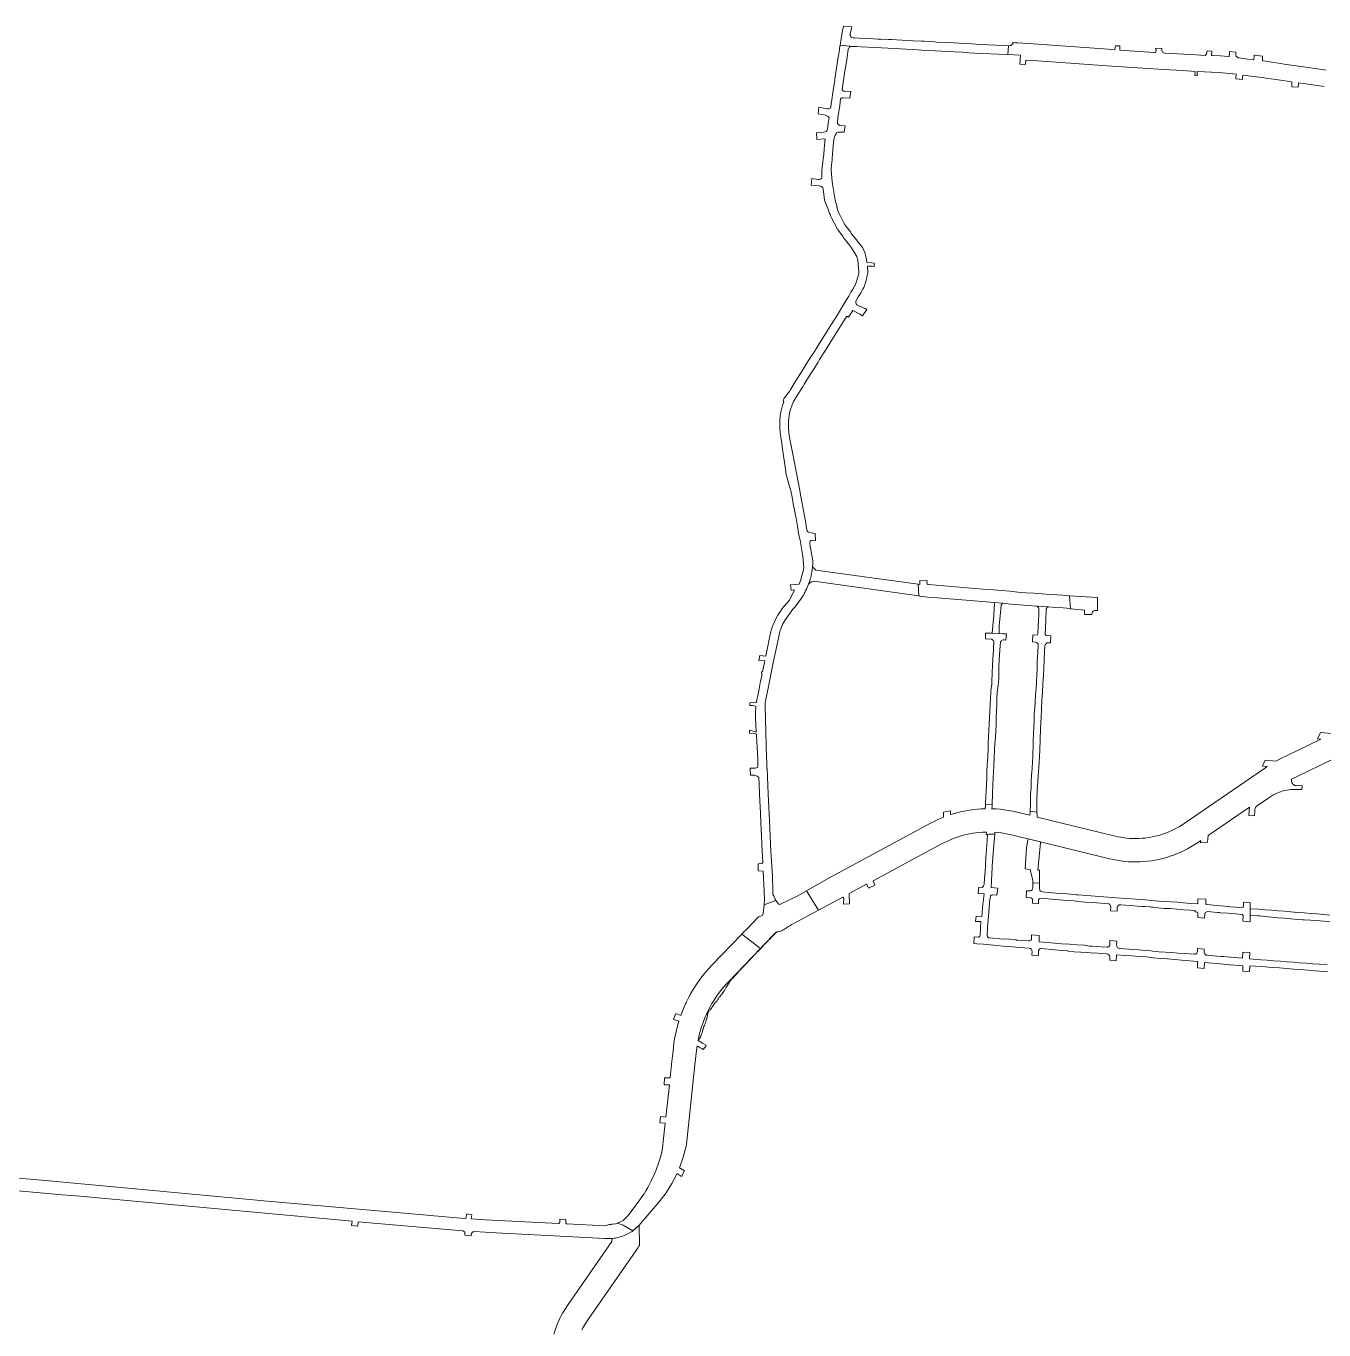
# Model space of a CAD drawing. Header units: inches. Extents: x 704148 to 723432, y 7075344 to 7101810.
# Drawn here: x 710555 to 712945, y 7084927 to 7087327 of the extents above; entities that cross this region are included whole.
import ezdxf

# ---------------------------------------------------------------- set-up
doc = ezdxf.new("R2010")
doc.units = ezdxf.units.IN
doc.header["$MEASUREMENT"] = 0
doc.layers.add('gisdb.gisadmin', color=7, linetype='Continuous', lineweight=9, true_color=0xccf5fc)

msp = doc.modelspace()

# ---------------------------------------------------------------- linework, layer by layer
at = {"layer": 'gisdb.gisadmin'}
for points in [[(712364.14, 7087290.83), (712362.9218, 7087274.7681), (712345.27, 7087275.6), (712315.61, 7087277.09), (712301.0814, 7087277.6783), (712279.478, 7087278.9282), (712278.26, 7087279.14), (712263.73, 7087280), (712251.65, 7087280.5), (712217.5, 7087282.35), (712204.3, 7087282.95), (712196.26, 7087283.52), (712187.94, 7087284.11), (712175.471, 7087284.921), (712154.485, 7087286.119), (712092.29, 7087288.98), (712084.72, 7087289.45), (712076.1, 7087289.73), (712071.7328, 7087290.233), (712053.8836, 7087292.2889), (712055.86, 7087304.32), (712058.14, 7087318.25), (712060.1907, 7087327.2774), (712075.501, 7087325.6484), (712074.2508, 7087320.1152), (712074.2677, 7087320.1147), (712072.51, 7087312.41), (712072.53, 7087309.94), (712073.36, 7087308.1), (712074.19, 7087307.11), (712075.5, 7087306.22), (712077.22, 7087305.57), (712080.11, 7087305.33), (712088.81, 7087305.05), (712107.43, 7087304.27), (712123.024, 7087303.3741), (712128.5954, 7087303.1826), (712128.56, 7087303), (712142.9126, 7087302.606), (712147.7142, 7087302.3421), (712168.29, 7087301.21), (712188.33, 7087300.22), (712203.5, 7087299.52), (712208.32, 7087299.47), (712228.3, 7087298.25), (712231.25, 7087297.94), (712248.43, 7087296.86), (712262.97, 7087296.22), (712283.73, 7087295.31), (712296.16, 7087294.59), (712312.54, 7087293.65), (712340.54, 7087292.2)], [(711903.508, 7085944.4679), (711903.46, 7085944.53), (711902.7, 7085945.23), (711900.97, 7085946.37), (711897.5, 7085947.73), (711895.86, 7085948.14), (711894.98, 7085948.24), (711888.4349, 7085948.3214), (711888.1373, 7085961.1177), (711898.05, 7085960.89), (711901.96, 7085963.06), (711902.1, 7085977.32), (711901.5927, 7085988.1559), (711901.49, 7085990.35), (711900.7607, 7085998.5668), (711900.1818, 7086010.4091), (711899.701, 7086020.3819), (711899.5516, 7086023.4843), (711897.43, 7086023.95), (711887.0631, 7086025.2551), (711887.1099, 7086031.2), (711899.3586, 7086027.515), (711898.6984, 7086041.4257), (711898.1382, 7086054.277), (711898.0708, 7086056.3484), (711898.1315, 7086061.0588), (711898.8115, 7086074.1688), (711898.8613, 7086074.7325), (711893.21, 7086076.21), (711887.465, 7086076.3022), (711887.5023, 7086081.0436), (711899.7536, 7086082.0446), (711899.8543, 7086082.7297), (711901.1743, 7086090.5297), (711901.4385, 7086091.856), (711904.5547, 7086106.8573), (711906.8183, 7086117.7549), (711910.0523, 7086133.6201), (711909.1, 7086133.76), (711909.83, 7086138.64), (711911.0628, 7086138.5774), (711915.0825, 7086158.2971), (711904.0138, 7086158.94), (711905.8603, 7086168.1728), (711916.8792, 7086167.1116), (711920.5891, 7086185.3116), (711922.6363, 7086195.3109), (711923.909, 7086200.6488), (711925.702, 7086209.5944), (711927.5555, 7086216.757), (711929.3327, 7086222.4481), (711929.736, 7086223.5132), (711935.7995, 7086237.0119), (711939.1595, 7086242.7719), (711945.5, 7086251.76), (711947.11, 7086254.81), (711954.9398, 7086264.0285), (711959.6605, 7086269.4204), (711960.5759, 7086270.4981), (711969.65, 7086289.09), (711963.6393, 7086288.9212), (711962.5169, 7086298.4616), (711970.8886, 7086298.9913), (711978.1692, 7086299.452), (711981.3833, 7086307.4981), (711981.6526, 7086308.5596), (711986.1394, 7086326.2406), (711986.5064, 7086327.687), (711986.8603, 7086330.0652), (711986.9979, 7086331.2075), (711986.5475, 7086335.6501), (711985.44, 7086346.44), (711984.8514, 7086350.7074), (711984.1979, 7086355.0417), (711980.1183, 7086380.728), (711979.2329, 7086384.9707), (711976.7474, 7086396.8816), (711976.6375, 7086397.4612), (711974.7746, 7086409.8931), (711972.62, 7086421.39), (711967.49, 7086447.9), (711965.25, 7086459.64), (711963.01, 7086471.38), (711960.3346, 7086479.5809), (711959.0359, 7086483.5616), (711956.22, 7086495.44), (711954.39, 7086501.91), (711952.05, 7086519.75), (711948.36, 7086544.04), (711947.31, 7086552.67), (711946.4935, 7086559.3934), (711944.5683, 7086569.6022), (711943.101, 7086579.4741), (711942.611, 7086585.9064), (711942.6327, 7086599.813), (711942.7068, 7086601.0856), (711943.4306, 7086608.4477), (711943.9368, 7086613.5956), (711944.3898, 7086616.1134), (711947.6998, 7086628.6534), (711948.3251, 7086630.5391), (711950.1314, 7086635.0311), (711948.96, 7086636.04), (711950.04, 7086640.79), (711955.22, 7086647.76), (711959.5063, 7086653.5275), (711960.4, 7086654.73), (711961.7756, 7086657.1235), (711968.86, 7086669.45), (711972.04, 7086674.32), (711984, 7086692.6), (711994.1, 7086709.68), (712003.54, 7086723.6), (712004.5817, 7086725.1693), (712011.4343, 7086736.3297), (712015.1982, 7086742.3295), (712025.5111, 7086758.828), (712035.3529, 7086774.4915), (712044.3964, 7086789.0557), (712052.5201, 7086801.7425), (712061.447, 7086816.3252), (712069.7506, 7086830.105), (712072.8366, 7086836.0356), (712073.6694, 7086837.453), (712077.3457, 7086843.0264), (712082.1311, 7086851.2764), (712087.9421, 7086870.8375), (712088.4737, 7086873.5819), (712088.26, 7086875.94), (712087.17, 7086887.89), (712086.7693, 7086892.3212), (712086.5622, 7086894.6124), (712085.2487, 7086900.7736), (712084.7416, 7086902.7916), (712083.3643, 7086904.9385), (712074.4348, 7086918.8575), (712071.2172, 7086923.873), (712068.8137, 7086926.9245), (712062.0184, 7086935.2606), (712060.768, 7086937.0259), (712059.4593, 7086939.1672), (712050.4993, 7086951.1676), (712049.2391, 7086953.1421), (712037.8591, 7086974.2321), (712036.815, 7086976.6115), (712035.1624, 7086980.8882), (712034.52, 7086982.03), (712031.6, 7086990.38), (712030.16, 7086994.24), (712025.22, 7087006.62), (712023.52, 7087017.64), (712022.554, 7087026.2628), (712021.6682, 7087029.9682), (712020.95, 7087030.92), (712019.72, 7087031.67), (712018.34, 7087032.43), (712017.3, 7087032.74), (712015.47, 7087033.01), (712000.541, 7087034.4723), (712001.7129, 7087046.3385), (712013.3696, 7087045.0963), (712014.3286, 7087045.051), (712015.08, 7087045.04), (712015.0837, 7087045.0402), (712017.12, 7087045.261), (712018.18, 7087045.59), (712019.06, 7087046.41), (712019.61, 7087047.35), (712020.01, 7087048.38), (712020.0582, 7087048.6943), (712020.2283, 7087050.8173), (712020.31, 7087061.33), (712022.32, 7087082.57), (712023.6808, 7087091.6911), (712024.5153, 7087100.54), (712025.1907, 7087107.7021), (712026.3251, 7087119.6971), (712011.0741, 7087118.3569), (712010.0313, 7087130.5616), (712023.82, 7087131.82), (712026.52, 7087132.36), (712028.25, 7087133.35), (712029.31, 7087134.7), (712030.37, 7087136.77), (712032.05, 7087148.47), (712033.58, 7087158.53), (712032.46, 7087160.02), (712030.4, 7087161.7), (712026.87, 7087163.06), (712013.5258, 7087165.944), (712014.7231, 7087178.0666), (712026.4, 7087175.52), (712029.46, 7087175.19), (712031.4, 7087175.07), (712033.28, 7087175.18), (712034.49, 7087175.66), (712035.14, 7087176.18), (712035.88, 7087177.06), (712036.52, 7087178.26), (712036.6567, 7087178.7111), (712036.7845, 7087179.1329), (712038.923, 7087196.0374), (712040.4669, 7087205.8885), (712043.7923, 7087226.9932), (712044.02, 7087229.76), (712046.65, 7087246.39), (712048.4, 7087258.08), (712049.77, 7087267.21), (712050.68, 7087272.74), (712052.49, 7087283.83), (712052.9209, 7087286.4455), (712053.8836, 7087292.2889), (712076.1, 7087289.73), (712074, 7087289.5), (712072.49, 7087289.07), (712071.29, 7087288.28), (712070.32, 7087287.51), (712069.45, 7087286.49), (712068.68, 7087284.2), (712066.7851, 7087270.4975), (712066.56, 7087268.87), (712062.7561, 7087244.5137), (712057.41, 7087210.66), (712057.8178, 7087209.6404), (712057.89, 7087209.46), (712058.52, 7087208.51), (712059.32, 7087207.89), (712059.96, 7087207.58), (712061.27, 7087207.38), (712073.4946, 7087206.8916), (712071.4959, 7087194.8455), (712059.34, 7087195.46), (712056.98, 7087195.1), (712055.45, 7087194.24), (712055.4486, 7087194.2387), (712054.73, 7087193.56), (712053.37, 7087181.84), (712053.144, 7087180.3344), (712051.59, 7087169.98), (712049.79, 7087158.03), (712049.7528, 7087157.7495), (712048.66, 7087149.5), (712048.7437, 7087149.1887), (712049.09, 7087147.9), (712049.95, 7087146.52), (712051.47, 7087145.16), (712053.21, 7087144.16), (712063.0141, 7087143.7255), (712061.0367, 7087131.8075), (712051.16, 7087132.03), (712049.41, 7087131.93), (712047.84, 7087131.13), (712046.84, 7087130.24), (712045.2659, 7087127.9103), (712044.3881, 7087126.0739), (712043.87, 7087124.99), (712042.34, 7087119.1), (712041.12, 7087106.2), (712038.9793, 7087083.4995), (712038.8279, 7087081.8935), (712037.4748, 7087065.8193), (712037.3, 7087061.86), (712037.72, 7087055.3), (712038.63, 7087047.41), (712039.8, 7087036.02), (712040.23, 7087032.76), (712044.58, 7087006.49), (712048.46, 7086994.04), (712047.71, 7086994.09), (712051.0858, 7086984.3059), (712053.7692, 7086978.4401), (712060.2045, 7086966.5138), (712063.32, 7086960.74), (712072.7241, 7086948.1447), (712074.42, 7086945.37), (712081.3942, 7086936.8104), (712089.46, 7086926.57), (712093.48, 7086921.46), (712095.81, 7086918.25), (712099.4, 7086910.11), (712101.84, 7086900.4), (712102.47, 7086896.46), (712102.62, 7086895.03), (712102.84, 7086892.99), (712103.2714, 7086892.8507), (712105.07, 7086892.27), (712112.35, 7086891.26), (712116.3361, 7086891.0324), (712116.3361, 7086884.8094), (712111.99, 7086884.96), (712104.28, 7086885.31), (712104.73, 7086873.37), (712104.5346, 7086872.3611), (712103.1725, 7086865.3285), (712102.46, 7086861.65), (712101.89, 7086859.44), (712100.79, 7086855.14), (712098.7, 7086848.85), (712097.43, 7086846.17), (712097.2438, 7086845.7745), (712096.46, 7086844.11), (712091.79, 7086835.86), (712089.85, 7086832.93), (712087.03, 7086828.65), (712082.94, 7086820.79), (712082.64, 7086819.66), (712082.6194, 7086819.1035), (712082.59, 7086818.31), (712082.65, 7086816.89), (712083.14, 7086815.67), (712084.3, 7086814.3), (712088.43, 7086812.05), (712093.13, 7086810.12), (712098.9, 7086807.56), (712099.9, 7086807.12), (712102.8112, 7086805.7233), (712095.1737, 7086793.9488), (712090.21, 7086796.72), (712077, 7086803.85), (712069.24, 7086791.34), (712066.02, 7086793.15), (712059.26, 7086782.66), (712039.03, 7086750.27), (712022.31, 7086723.59), (712016.0512, 7086713.2025), (712013.26, 7086708.57), (712006.05, 7086697.09), (711999.8, 7086687.4292), (711999.1327, 7086686.3708), (711987.86, 7086668.1), (711985.59, 7086664.56), (711979.16, 7086654.11), (711974.9, 7086647.36), (711967.77, 7086636.01), (711965.203, 7086629.6259), (711962.3763, 7086621.5632), (711959.86, 7086612.03), (711959.6635, 7086610.0315), (711958.63, 7086599.52), (711958.59, 7086586.5), (711960.17, 7086573.21), (711962.58, 7086560.43), (711965.1208, 7086548.0792), (711970.14, 7086520.08), (711979.5826, 7086472.0703), (711980.45, 7086467.66), (711981.6606, 7086461.1485), (711988.9, 7086421.72), (711990.54, 7086412.73), (711991.44, 7086405.84), (711992.41, 7086400.15), (711993.31, 7086397.53), (711993.9573, 7086396.5192), (711994.04, 7086396.39), (711994.96, 7086395.59), (711995.45, 7086395.31), (711998.01, 7086394.56), (712003.53, 7086393.49), (712008.0178, 7086392.7353), (712008.5813, 7086379.6959), (712002.03, 7086380.18), (712000.22, 7086379.88), (711999.3, 7086379.47), (711998.34, 7086378.64), (711997.8405, 7086377.3112), (711998.9088, 7086366.9477), (711998.99, 7086366.42), (711999.65, 7086363.37), (712000.09, 7086362.8), (712003.48, 7086342.64), (712003.6, 7086337.12), (712003.1935, 7086331.8716), (712002.564, 7086326.6453), (712001.8806, 7086322.6964), (712001.546, 7086320.7634), (712001.2913, 7086319.2914), (712000.2919, 7086315.0562), (711999.5773, 7086312.0277), (711998.8447, 7086309.4996), (711998.5012, 7086308.3145), (711997.9662, 7086306.6543), (711997.3726, 7086304.8294), (711996.244, 7086301.4989), (711994.3743, 7086296.8588), (711991.8, 7086290.47), (711990.16, 7086287.4), (711988.7698, 7086284.565), (711987.8068, 7086282.7129), (711987.529, 7086282.1912), (711984.9373, 7086277.5678), (711981.0413, 7086271.3176), (711970.5591, 7086257.5792), (711966.9779, 7086253.4889), (711959.23, 7086243.05), (711951.78, 7086232.91), (711947.9371, 7086225.1627), (711944.59, 7086217.63), (711943.03, 7086212.69), (711941.39, 7086206.45), (711938.2, 7086191.6), (711931.3716, 7086158.1013), (711919.9378, 7086102.2435), (711916.95, 7086087.86), (711916.5343, 7086084.4928), (711915.63, 7086080.06), (711915.7009, 7086074.7895), (711918.3315, 7085979.5715), (711918.72, 7085974.72), (711918.99, 7085960.46), (711919.12, 7085959.42), (711919.82, 7085946.08), (711920.68, 7085928.48), (711921.39, 7085913.75), (711923.6261, 7085864.0755), (711926.08, 7085807.42), (711927.9069, 7085780.5811), (711928.94, 7085762.89), (711929.91, 7085735.52), (711930.16, 7085728.49), (711931.467, 7085725.5817), (711934.29, 7085719.3), (711935.5509, 7085717.3378), (711913.6972, 7085709.2404), (711914.61, 7085720.46), (711914.3231, 7085726.1688), (711914.17, 7085727.9237), (711914.0153, 7085732.291), (711913.94, 7085733.79), (711913.24, 7085747.5), (711912.14, 7085771.45), (711903.072, 7085772.1859), (711903.072, 7085785.0749), (711904.14, 7085785.03), (711908.77, 7085785.11), (711909.77, 7085785.36), (711910.38, 7085785.73), (711910.9, 7085786.43), (711911.2226, 7085787.1795), (711910.5891, 7085798.1463), (711910.0942, 7085806.7471), (711908.8462, 7085836.3959), (711907.7918, 7085860.0381), (711906.9833, 7085877.9954), (711905.4073, 7085913.0051), (711904.4935, 7085931.9053), (711903.905, 7085943.9507), (711903.9, 7085943.96)], [(712197.5108, 7086299.5487), (712198.5886, 7086277.9921), (712005.4818, 7086304.9428), (712000.7162, 7086303.7776), (711995.4889, 7086299.6249), (711996.244, 7086301.4989), (711997.3726, 7086304.8294), (711997.9662, 7086306.6543), (711998.5012, 7086308.3145), (711998.8447, 7086309.4996), (711999.5773, 7086312.0277), (712000.2919, 7086315.0562), (712001.2913, 7086319.2914), (712001.546, 7086320.7634), (712001.8806, 7086322.6964), (712002.564, 7086326.6453), (712003.1935, 7086331.8716), (712005.8636, 7086328.3821), (712009.1697, 7086325.7271)], [(712476.5005, 7086278.2061), (712478.2848, 7086254.6125), (712464.47, 7086255.88), (712450.51, 7086256.92), (712437.67, 7086257.87), (712415.51, 7086259.47), (712400.11, 7086260.59), (712384.04, 7086261.76), (712368.54, 7086263.15), (712352.65, 7086264.61), (712337.62, 7086265.82), (712322.63, 7086267.03), (712308.31, 7086268.18), (712293.56, 7086269.45), (712278.69, 7086270.73), (712262.82, 7086272.09), (712248.02, 7086273.21), (712233.19, 7086274.32), (712215.19, 7086275.63), (712200.86, 7086277.67), (712200.18, 7086277.77), (712198.5886, 7086277.9921), (712197.5108, 7086299.5487), (712200.562, 7086299.1246), (712200.59, 7086300.69), (712200.7446, 7086306.7573), (712213.8227, 7086305.8752), (712213.75, 7086302.58), (712213.85, 7086301.04), (712214.33, 7086299.99), (712215.11, 7086299.22), (712216.42, 7086298.92), (712244.8, 7086296.77), (712273.41, 7086294.09), (712301.93, 7086291.85), (712317.35, 7086290.48), (712336.42, 7086289.04), (712351.23, 7086287.89), (712366.1, 7086286.73), (712381.36, 7086285.15), (712395.61, 7086284.03), (712410.46, 7086282.87), (712425.11, 7086281.92), (712440.44, 7086280.9), (712452.71, 7086280.18), (712464.18, 7086279.37), (712472.93, 7086278.76), (712476.43, 7086278.21)], [(712353.6574, 7086208.4882), (712329.3236, 7086209.4257), (712333.8, 7086209.31), (712334.0965, 7086209.2978), (712334.9861, 7086222.7297), (712336.65, 7086241.96), (712337.6071, 7086254.7158), (712338.383, 7086262.9845), (712338.18, 7086263.7389), (712337.62, 7086265.82), (712352.65, 7086264.61), (712351.3125, 7086262.9931), (712350.3244, 7086261.7988), (712349.5553, 7086253.6016), (712348.6286, 7086241.241), (712346.9866, 7086222.4767), (712346.8217, 7086209.3165), (712346.8655, 7086208.7728)], [(712415.51, 7086259.47), (712437.67, 7086257.87), (712436.13, 7086257.57), (712434.62, 7086256.28), (712433.53, 7086254.51), (712433.28, 7086253.12), (712432.84, 7086232.29), (712431.49, 7086207.27), (712432.97, 7086205.08), (712442.1247, 7086204.5006), (712441.3027, 7086191.3943), (712436.42, 7086191.67), (712434.81, 7086191.44), (712433.59, 7086190.75), (712432.52, 7086189.94), (712431.73, 7086188.79), (712431.29, 7086187.97), (712431.03, 7086186.82), (712429.79, 7086163.15), (712429.59, 7086158.99), (712428.98, 7086146.35), (712428.17, 7086131.25), (712427.36, 7086116.21), (712426.59, 7086101.12), (712425.51, 7086085.4), (712424.54, 7086069.54), (712423.87, 7086054.75), (712422.94, 7086034.19), (712421.72, 7085994.3), (712420.9, 7085982.35), (712419.54, 7085962.45), (712418.5798, 7085947.4172), (712417.8, 7085935.09), (712416.96, 7085921.79), (712416.38, 7085912.66), (712416.34, 7085909.22), (712416.12, 7085889.88), (712416.2843, 7085880.0721), (712403.8976, 7085881.7536), (712404.1657, 7085893.9614), (712404.57, 7085912.38), (712405.3306, 7085924.6595), (712405.9127, 7085936.0366), (712406.41, 7085948.18), (712407.3397, 7085959.6972), (712408.3302, 7085974.4218), (712408.761, 7085980.7262), (712408.9158, 7085987.668), (712409.02, 7085999.7), (712409.4449, 7086011.9104), (712409.8691, 7086024.0073), (712410.417, 7086036.2441), (712411.1182, 7086048.2236), (712411.35, 7086060.27), (712411.0418, 7086060.2928), (712412.2079, 7086071.7988), (712413.0506, 7086083.7692), (712413.84, 7086095.77), (712414.64, 7086107.97), (712415.33, 7086120.09), (712416.09, 7086132.13), (712416.8414, 7086144.0878), (712416.9549, 7086146.2039), (712416.93, 7086156.6), (712418.17, 7086174.78), (712418.69, 7086187.23), (712418.68, 7086188.7), (712418.34, 7086189.73), (712417.26, 7086191.16), (712415.66, 7086192.56), (712414.02, 7086193.17), (712408.218, 7086193.6571), (712408.7365, 7086206.2439), (712416.38, 7086206.03), (712418.15, 7086208.1), (712419.13, 7086233.46), (712419.46, 7086242.86), (712419.87, 7086254.64), (712419.35, 7086256.34), (712418.15, 7086257.77), (712416.77, 7086258.97)], [(712478.2848, 7086254.6125), (712476.5005, 7086278.2061), (712527.7172, 7086275.3393), (712527.6841, 7086264.012), (712527.5626, 7086251.4457), (712522.08, 7086251.23), (712519.68, 7086250.13), (712518.56, 7086248.56), (712517.81, 7086246.93), (712517.6448, 7086243.6885), (712503.6425, 7086243.8788), (712503.93, 7086252.15), (712478.53, 7086254.59)], [(712329.3236, 7086209.4257), (712353.6574, 7086208.4882), (712357.91, 7086208.31), (712359.9828, 7086208.2347), (712359.2653, 7086196.841), (712355.62, 7086197.06), (712353.87, 7086197.03), (712352.42, 7086196.63), (712351.08, 7086195.84), (712350.27, 7086195.04), (712349.29, 7086193.69), (712348.09, 7086178.44), (712346.95, 7086160.62), (712346.34, 7086148.58), (712346.07, 7086137.4), (712345.77, 7086125.18), (712344.98, 7086113.3), (712343.1, 7086100.9), (712342.66, 7086089.33), (712342.2, 7086077.39), (712341.79, 7086065.17), (712341.4, 7086053.55), (712341, 7086041.49), (712340.3, 7086029.31), (712339.64, 7086017.67), (712338.96, 7086005.77), (712338.3, 7085994.12), (712337.58, 7085981.43), (712336.83, 7085965.98), (712336.22, 7085953.77), (712335.67, 7085942.46), (712335.3, 7085930.1), (712334.4, 7085914.09), (712333.7879, 7085894.3042), (712321.5502, 7085894.6379), (712322.2376, 7085909.0272), (712322.6719, 7085919.2636), (712323.3356, 7085931.2503), (712323.7872, 7085942.8678), (712324.2558, 7085954.7859), (712324.8599, 7085966.8863), (712325.5287, 7085980.6649), (712325.7339, 7085984.4823), (712326.14, 7085994.57), (712326.63, 7086006.61), (712327.14, 7086018.43), (712327.67, 7086030.43), (712328.2, 7086042.4), (712328.74, 7086054.51), (712329.27, 7086066.56), (712330.12, 7086077.7), (712330.2859, 7086079.851), (712330.6286, 7086088.7463), (712331.0985, 7086101.0894), (712331.2356, 7086102.6988), (712332.8517, 7086113.358), (712332.89, 7086113.86), (712333.01, 7086116.94), (712333.35, 7086125.25), (712333.9286, 7086131.7862), (712334.0736, 7086137.6921), (712334.3836, 7086149.7451), (712334.9745, 7086161.3861), (712336.1107, 7086179.1472), (712336.3692, 7086182.459), (712336.77, 7086192.76), (712336.57, 7086194.4), (712336.05, 7086195.75), (712335.28, 7086196.76), (712332.97, 7086198.38), (712331.81, 7086198.71), (712321.3231, 7086199.3476), (712321.555, 7086209.6266)], [(712420.8292, 7085748.9526), (712408.779, 7085749.9543), (712408.7869, 7085751.2163), (712408.5981, 7085753.2507), (712408.5447, 7085753.826), (712403.6238, 7085774.6349), (712394.2953, 7085775.64), (712397.2163, 7085814.5556), (712399.7104, 7085828.5746), (712399.9973, 7085830.7375), (712423.0249, 7085825.1142), (712422.8547, 7085823.3485), (712418.0121, 7085773.1306), (712418.22, 7085773.11), (712421, 7085772.84), (712420.72, 7085755.52)], [(711963.6797, 7085672.3467), (711962.2618, 7085671.5513), (711958.846, 7085669.6353), (711956.8011, 7085668.4113), (711954.7469, 7085667.1816), (711954.7467, 7085667.1816), (711954.7467, 7085667.1815), (711952.9165, 7085665.6082), (711951.0454, 7085664.2064), (711949.0592, 7085662.973), (711949.0577, 7085662.9722), (711946.8979, 7085661.8873), (711946.8976, 7085661.8872), (711945.6168, 7085661.3739), (711944.8029, 7085661.0477), (711942.5651, 7085660.3704), (711940.2769, 7085659.8907), (711937.9555, 7085659.6122), (711937.9552, 7085659.6122), (711937.0839, 7085659.5077), (711936.2118, 7085659.2437), (711911.6568, 7085633.7504), (711907.0355, 7085628.9525), (711872.9956, 7085655.5958), (711877.2288, 7085659.9907), (711881.1041, 7085664.0141), (711881.8506, 7085664.7891), (711903.5562, 7085687.3242), (711910.8141, 7085689.5259), (711911.4075, 7085690.61), (711912.03, 7085693.93), (711913.24, 7085703.62), (711913.6972, 7085709.2404), (711935.5509, 7085717.3378), (711937.58, 7085714.18), (711939.9, 7085711.61), (711940.4699, 7085710.7601), (711941.4647, 7085710.3134), (711942.7041, 7085709.8942), (711942.8129, 7085709.9475), (711975.84, 7085726.15), (711991.7496, 7085735.1785), (711991.7496, 7085735.1784), (712014.0701, 7085699.4656), (712014.0702, 7085699.4656)], [(712420.8292, 7085748.9526), (712420.99, 7085739.28), (712421.28, 7085737.03), (712421.87, 7085735.92), (712422.99, 7085734.66), (712424.59, 7085733.64), (712426.25, 7085733.04), (712437.67, 7085732.14), (712451.1, 7085731.07), (712465.21, 7085729.97), (712478.85, 7085728.98), (712484.64, 7085728.56), (712489.37, 7085727.83), (712492.42, 7085727.61), (712562.67, 7085722.28), (712580.35, 7085721.04), (712599.78, 7085719.63), (712616.32, 7085718.36), (712628.04, 7085717.22), (712639.93, 7085716.3), (712663.28, 7085714.89), (712674.88, 7085714.19), (712686.26, 7085713.04), (712699.11, 7085711.74), (712712.47, 7085710.87), (712712.7923, 7085720.5508), (712727.2676, 7085719.4676), (712727.23, 7085711.8), (712727.45, 7085710.84), (712727.79, 7085710.24), (712728.13, 7085710), (712729.03, 7085709.78), (712741.38, 7085708.58), (712754.46, 7085707.31), (712768.34, 7085705.95), (712772.93, 7085705.5), (712782.44, 7085704.77), (712792.13, 7085704.03), (712795.27, 7085704.99), (712796.55, 7085706.75), (712796.75, 7085707.9), (712796.885, 7085714.2581), (712808.9812, 7085713.353), (712808.87, 7085702.01), (712809.1846, 7085689.9668), (712808.8358, 7085678.2158), (712795.6822, 7085679.2509), (712795.78, 7085689.76), (712794.03, 7085691.47), (712782.29, 7085692.71), (712768.14, 7085693.77), (712754.31, 7085694.86), (712752.22, 7085695.04), (712748.65, 7085695.4), (712730.23, 7085696.76), (712729.29, 7085696.58), (712728.04, 7085696.01), (712726.8, 7085695.06), (712726.01, 7085694.1), (712725.52, 7085693.15), (712725.31, 7085692.08), (712725.0827, 7085684.8067), (712712.5351, 7085685.7941), (712712.63, 7085692.93), (712711.64, 7085696.04), (712708.15, 7085696.2), (712707.24, 7085698.29), (712706.6, 7085698.84), (712705.89, 7085699.08), (712698.57, 7085699.44), (712686.29, 7085700.27), (712674.18, 7085701.38), (712662.05, 7085702.48), (712650.54, 7085702.85), (712638.78, 7085704.03), (712629.9125, 7085705.0392), (712627.269, 7085705.2438), (712624.4707, 7085705.5106), (712614.96, 7085706.09), (712610.29, 7085706.37), (712601.42, 7085707.06), (712588.34, 7085708.08), (712570.79, 7085709.46), (712569.05, 7085709.45), (712568.27, 7085709.34), (712567.8, 7085709.15), (712564.97, 7085706.8), (712564.53, 7085706), (712564.05, 7085704.79), (712563.96, 7085700.7), (712563.977, 7085697.4849), (712551.7179, 7085698.4496), (712552.05, 7085705.08), (712551.78, 7085706.84), (712551.18, 7085708.61), (712550.43, 7085709.72), (712548.82, 7085711.08), (712548.01, 7085711.3), (712518.96, 7085713.44), (712504.95, 7085714.47), (712498.3769, 7085715.1236), (712490.9684, 7085715.6835), (712488.5067, 7085715.8611), (712483.9859, 7085716.5189), (712477.1891, 7085717.069), (712463.8169, 7085718.0422), (712450.579, 7085719.0742), (712422.7077, 7085721.2751), (712421.79, 7085721.15), (712420.33, 7085720.26), (712419.37, 7085718.79), (712419, 7085717.22), (712418.93, 7085715.63), (712419.0852, 7085711.1698), (712408.1784, 7085712.2433), (712408.2, 7085715.38), (712408.37, 7085718.74), (712407.98, 7085720.01), (712406.95, 7085721.26), (712406, 7085722.01), (712404.85, 7085722.48), (712396.463, 7085722.9841), (712397.0489, 7085735.2886), (712402.89, 7085734.82), (712403.85, 7085734.85), (712404.89, 7085735.15), (712406.07, 7085735.82), (712407.51, 7085737.01), (712408.29, 7085738.25), (712408.72, 7085740.53), (712408.779, 7085749.9543)], [(711793.6765, 7085461.5998), (711792.1206, 7085459.5112), (711793.6348, 7085466.6673), (711795.3902, 7085473.7681), (711797.3846, 7085480.8055), (711799.616, 7085487.7714), (711802.0817, 7085494.6579), (711804.7788, 7085501.457), (711807.7044, 7085508.1611), (711810.855, 7085514.7623), (711814.2271, 7085521.2532), (711817.8167, 7085527.6264), (711821.6198, 7085533.8745), (711825.6321, 7085539.9905), (711829.8489, 7085545.9672), (711834.2655, 7085551.7979), (711838.8767, 7085557.4759), (711843.6773, 7085562.9947), (711848.6618, 7085568.348), (711907.0355, 7085628.9525), (711911.6568, 7085633.7504), (711936.2118, 7085659.2437), (711937.0839, 7085659.5077), (711937.9552, 7085659.6122), (711937.0475, 7085659.4803), (711934.5389, 7085656.8966), (711933.8467, 7085656.1749), (711933.1583, 7085655.4495), (711932.47, 7085654.724), (711931.6793, 7085654.0972), (711930.9433, 7085653.4177), (711930.3333, 7085652.6168), (711929.6368, 7085651.8993), (711928.8961, 7085651.2243), (711928.214, 7085650.4928), (711927.5493, 7085649.7446), (711926.8431, 7085649.0364), (711925.4684, 7085647.5836), (711924.734, 7085646.9026), (711923.9851, 7085646.2355), (711923.2664, 7085645.5393), (711922.5769, 7085644.815), (711921.8026, 7085644.1724), (711921.1151, 7085643.4461), (711920.473, 7085642.6762), (711919.7677, 7085641.9671), (711918.2793, 7085640.6237), (711917.642, 7085639.8492), (711916.9991, 7085639.08), (711916.3309, 7085638.3352), (711915.6216, 7085637.63), (711914.9123, 7085636.9247), (711914.203, 7085636.2195), (711913.5301, 7085635.4792), (711912.8703, 7085634.7263), (711911.5508, 7085633.2203), (711910.2313, 7085631.7144), (711908.9119, 7085630.2085), (711908.2471, 7085629.4603), (711907.5729, 7085628.7213), (711907.4721, 7085628.6108), (711906.8986, 7085627.9823), (711906.2244, 7085627.2433), (711905.5501, 7085626.5043), (711904.8728, 7085625.7683), (711904.1949, 7085625.0328), (711903.4672, 7085624.3453), (711902.7336, 7085623.6634), (711901.9532, 7085623.0267), (711901.1184, 7085622.4423), (711900.2837, 7085621.8578), (711899.6162, 7085621.1123), (711899.0206, 7085620.2976), (711898.3408, 7085619.564), (711897.6575, 7085618.8337), (711896.2908, 7085617.3732), (711894.9241, 7085615.9128), (711894.2407, 7085615.1825), (711892.874, 7085613.7221), (711892.1907, 7085612.9918), (711891.5058, 7085612.263), (711890.7845, 7085611.5694), (711889.3417, 7085610.1822), (711886.5923, 7085607.2767), (711883.1738, 7085603.6272), (711881.1269, 7085601.4335), (711879.0806, 7085599.2391), (711877.7147, 7085597.7779), (711875.6615, 7085595.5902), (711874.9646, 7085594.8731), (711873.5707, 7085593.4388), (711871.4892, 7085591.2784), (711870.1217, 7085589.8187), (711869.5089, 7085589.0205), (711868.1262, 7085587.5755), (711866.7422, 7085586.1317), (711865.4153, 7085584.6328), (711864.7477, 7085583.8875), (711863.4263, 7085582.3834), (711862.1082, 7085580.8761), (711860.159, 7085578.5883), (711858.8378, 7085577.0839), (711858.1131, 7085576.3936), (711857.364, 7085575.7267), (711855.9424, 7085574.3191), (711855.2575, 7085573.5903), (711853.8716, 7085572.1484), (711853.1646, 7085571.4409), (711851.9466, 7085569.8373), (711851.4227, 7085568.9534), (711850.8418, 7085568.1245), (711850.0568, 7085567.0044), (711849.2507, 7085565.6116), (711848.2294, 7085563.9725), (711847.6778, 7085563.1942), (711846.6201, 7085561.6006), (711846.0559, 7085560.8382), (711845.6285, 7085559.9549), (711844.6322, 7085558.3217), (711844.1502, 7085557.494), (711842.731, 7085555.0004), (711842.2691, 7085554.1639), (711840.6714, 7085551.8399), (711840.1385, 7085551.0673), (711838.5124, 7085548.7756), (711838.0584, 7085547.9442), (711837.5077, 7085547.1892), (711836.5174, 7085545.5958), (711835.942, 7085544.8608), (711835.2233, 7085544.2323), (711834.5168, 7085543.5925), (711834.1364, 7085542.7125), (711833.187, 7085541.0945), (711832.5632, 7085540.3928), (711831.7291, 7085539.838), (711831.0241, 7085539.1893), (711830.5746, 7085538.362), (711829.7607, 7085536.6527), (711828.8636, 7085535.0049), (711827.7373, 7085533.51), (711827.1789, 7085532.7585), (711825.8249, 7085531.4036), (711824.4287, 7085530.0663), (711823.1567, 7085528.6433), (711822.5506, 7085527.9112), (711820.9138, 7085525.5998), (711819.8607, 7085524.0329), (711818.8966, 7085522.4133), (711818.4277, 7085521.5959), (711818.2135, 7085520.6384), (711817.6421, 7085519.8779), (711817.0159, 7085519.1454), (711815.9177, 7085517.5931), (711815.3941, 7085516.8018), (711814.8757, 7085516.0069), (711813.9107, 7085515.4386), (711812.6583, 7085515.0093), (711811.9187, 7085514.3152), (711811.6177, 7085513.4012), (711811.3525, 7085512.4711), (711810.9513, 7085511.6083), (711810.6016, 7085510.7211), (711810.3635, 7085509.7819), (711809.8336, 7085507.9336), (711809.6382, 7085506.9799), (711809.2606, 7085505.073), (711808.6498, 7085502.2471), (711808.2826, 7085500.3554), (711808.0154, 7085499.4469), (711807.8377, 7085498.5028), (711807.3511, 7085496.6723), (711806.7347, 7085494.8963), (711806.431, 7085494.0071), (711806.1614, 7085493.1054), (711805.7893, 7085492.2424), (711805.0961, 7085490.4965), (711804.4294, 7085488.7403), (711804.0957, 7085487.862), (711803.7555, 7085486.9857), (711802.9405, 7085485.2766), (711802.4651, 7085483.4537), (711802.2861, 7085482.5243), (711801.7756, 7085480.7156), (711801.4841, 7085479.8226), (711801.2159, 7085478.9224), (711800.6037, 7085477.1439), (711800.3049, 7085476.252), (711799.7021, 7085474.4682), (711799.0522, 7085472.695), (711798.4208, 7085470.9138), (711798.1385, 7085470.0137), (711797.5416, 7085468.2197), (711797.2823, 7085467.3124), (711796.9572, 7085466.4199), (711796.5572, 7085465.5434), (711795.7864, 7085464.7476), (711795.3348, 7085463.8771), (711794.548, 7085463.0151), (711794.0218, 7085462.3486)], [(711770.9297, 7085268.9439), (711770.0708, 7085264.6572), (711764.9619, 7085244.702), (711758.1333, 7085225.268), (711766.9836, 7085219.5209), (711761.8096, 7085209.3505), (711754.4484, 7085214.1771), (711753.5354, 7085214.5777), (711744.0867, 7085196.1874), (711733.1091, 7085178.7574), (711720.6542, 7085162.3505), (711683.9241, 7085119.5375), (711680.8384, 7085116.3392), (711675.9342, 7085111.9485), (711671.8783, 7085108.91), (711653.9528, 7085119.6391), (711643.9028, 7085123.2167), (711645.2358, 7085123.7045), (711646.5511, 7085124.2384), (711647.847, 7085124.8177), (711649.1219, 7085125.4419), (711650.3743, 7085126.11), (711652.8055, 7085127.5751), (711653.9813, 7085128.3703), (711656.2464, 7085130.081), (711657.3329, 7085130.9945), (711659.4072, 7085132.9322), (711660.3925, 7085133.954), (711662.2533, 7085136.0975), (711663.1266, 7085137.2166), (711684.9389, 7085166.1937), (711688.9062, 7085171.6631), (711692.6772, 7085177.2695), (711696.2474, 7085183.006), (711699.6121, 7085188.8654), (711702.7672, 7085194.8402), (711705.7087, 7085200.923), (711711.6775, 7085213.845), (711714.1928, 7085219.5323), (711716.5215, 7085225.2987), (711718.6609, 7085231.1379), (711720.6089, 7085237.0437), (711722.3633, 7085243.0099), (711723.9223, 7085249.0301), (711725.2842, 7085255.0979), (711726.4476, 7085261.207), (711727.4113, 7085267.3506), (711728.1742, 7085273.5225), (711731.7635, 7085307.0404), (711721.8444, 7085307.8427), (711723.023, 7085319.5833), (711733.0063, 7085318.6467), (711739.3448, 7085377.8372), (711729.5617, 7085377.7943), (711730.3301, 7085390.5749), (711740.7329, 7085390.7994), (711743.9984, 7085421.2935), (711745.4843, 7085435.1697), (711746.637, 7085445.9337), (711747.0951, 7085449.6473), (711747.6568, 7085454.2002), (711748.9416, 7085462.4296), (711750.4901, 7085470.6135), (711752.3007, 7085478.7434), (711753.4376, 7085483.1728), (711754.3715, 7085486.811), (711756.7004, 7085494.8078), (711756.7004, 7085494.8079), (711747.223, 7085498.378), (711749.4291, 7085504.7336), (711750.9365, 7085509.0763), (711760.3143, 7085505.6583), (711763.2852, 7085513.5547), (711765.0924, 7085517.9216), (711766.5114, 7085521.3503), (711769.1758, 7085527.2386), (711769.9895, 7085529.0369), (711770.8733, 7085530.832), (711773.716, 7085536.6061), (711776.7818, 7085542.3537), (711777.6867, 7085544.0501), (711781.8976, 7085551.361), (711784.4378, 7085555.457), (711786.3441, 7085558.531), (711791.0216, 7085565.5524), (711795.9251, 7085572.418), (711797.665, 7085574.6938), (711801.0494, 7085579.1204), (711806.389, 7085585.6525), (711811.9384, 7085592.0074), (711812.3052, 7085592.4009), (711817.6916, 7085598.1783), (711872.9956, 7085655.5958), (711907.0355, 7085628.9525), (711848.6618, 7085568.348), (711843.6773, 7085562.9947), (711838.8767, 7085557.4759), (711834.2655, 7085551.7979), (711829.8489, 7085545.9672), (711825.6321, 7085539.9905), (711821.6198, 7085533.8745), (711817.8167, 7085527.6264), (711814.2271, 7085521.2532), (711810.855, 7085514.7623), (711807.7044, 7085508.1611), (711804.7788, 7085501.457), (711802.0817, 7085494.6579), (711799.616, 7085487.7714), (711797.3846, 7085480.8055), (711795.3902, 7085473.7681), (711793.6348, 7085466.6673), (711792.1206, 7085459.5112), (711800.6067, 7085454.5745), (711807.3001, 7085450.6808), (711806.264, 7085449.2454), (711801.7719, 7085443.0219), (711798.8592, 7085444.7163), (711796.3199, 7085446.1935), (711790.4382, 7085449.615), (711789.3925, 7085441.3552), (711786.5125, 7085414.4608)]]:
    msp.add_lwpolyline(points, close=True, dxfattribs=at)
for points in [[(712945.3444, 7087215.942), (712907.1211, 7087221.4155), (712898.0573, 7087222.7089), (712897.3035, 7087214.5882), (712885.4003, 7087215.6239), (712885.9496, 7087224.4367), (712860.7232, 7087228.0366), (712825.4013, 7087233.0928), (712810.9269, 7087234.772), (712800.3543, 7087236.2404), (712795.2374, 7087237.0038), (712794.88, 7087232.01), (712794.5931, 7087228.787), (712782.359, 7087230.2257), (712782.9779, 7087238.7982), (712752.0301, 7087241.9891), (712737.6737, 7087242.6354), (712736.8758, 7087242.6711), (712724.9851, 7087242.8101), (712711.5942, 7087243.5748), (712711.2092, 7087235.7482), (712707.1879, 7087236.075), (712707.6318, 7087243.8087), (712684.7137, 7087245.3231), (712649.4895, 7087247.189), (712601.9067, 7087250.0949), (712545.8196, 7087254.0906), (712417.2578, 7087263.2494), (712395.8898, 7087264.7717), (712395.1361, 7087256.307), (712384.6195, 7087257.3391), (712385.109, 7087264.1192), (712385.211, 7087265.5324), (712385.8, 7087273.69), (712362.9218, 7087274.7681), (712364.14, 7087290.83), (712368.26, 7087291.7), (712369.09, 7087292), (712372.48, 7087295.24), (712371.3699, 7087296.9955), (712376.2135, 7087296.6505), (712380.4578, 7087296.3481), (712409.2736, 7087294.2952), (712547.2331, 7087284.4669), (712559.757, 7087283.5747), (712560.42, 7087287.35), (712560.6881, 7087290.7632), (712569.1709, 7087290.6828), (712569.03, 7087282.76), (712603.9134, 7087280.429), (712633.59, 7087278.51), (712634.43, 7087278.83), (712635.04, 7087279.74), (712635.55, 7087283.04), (712634.3307, 7087286.5939), (712646.3999, 7087285.7915), (712646.18, 7087282.75), (712646.28, 7087281.51), (712646.84, 7087280.45), (712647.72, 7087279.42), (712648.7, 7087278.55), (712649.9, 7087277.96), (712651.22, 7087277.54), (712686.52, 7087275.67), (712710.3497, 7087274.0954), (712726.03, 7087273.2), (712728.82, 7087275.55), (712729.4495, 7087281.7605), (712738.1036, 7087281.293), (712737.55, 7087273.18), (712739.4122, 7087273.097), (712754.15, 7087272.44), (712769.1702, 7087271.4473), (712770.34, 7087271.37), (712770.828, 7087276.6439), (712771.1552, 7087280.1791), (712782.7007, 7087279.0489), (712782.56, 7087277.6), (712782.5, 7087274.58), (712783.11, 7087271.73), (712784.16, 7087270.36), (712787.5301, 7087268.89), (712804.6882, 7087266.3303), (712814.77, 7087264.93), (712815.52, 7087265.28), (712816.4621, 7087273.6969), (712831.54, 7087271.89), (712831.49, 7087263.59), (712832.7346, 7087263.3874), (712865.0309, 7087258.1299), (712871.5762, 7087257.1959), (712880.1881, 7087255.9669), (712911.4158, 7087251.5106), (712949.1297, 7087246.11)], [(713022.0444, 7086007.0091), (712895.5748, 7085945.8193), (712890.2225, 7085943.1584), (712884.9286, 7085940.3833), (712884.8235, 7085939.5173), (712884.9638, 7085936.9105), (712885.774, 7085934.4289), (712886.6609, 7085932.9283), (712887.7948, 7085931.6044), (712889.1414, 7085930.4975), (712889.8819, 7085930.0363), (712891.4691, 7085929.3157), (712893.1573, 7085928.8816), (712894.3491, 7085928.7567), (712904.5515, 7085928.3026), (712904.3497, 7085921.6592), (712890.612, 7085921.7195), (712883.6383, 7085921.4457), (712876.715, 7085920.5652), (712869.8947, 7085919.0845), (712863.2295, 7085917.0151), (712856.77, 7085914.3727), (712850.5653, 7085911.1773), (712845.037, 7085907.7113), (712822.4491, 7085892.2319), (712821.6122, 7085891.603), (712820.8333, 7085890.9035), (712820.1183, 7085890.1389), (712819.4727, 7085889.3148), (712818.9014, 7085888.4376), (712818.4086, 7085887.5139), (712817.9983, 7085886.5508), (712817.6735, 7085885.5556), (712817.4366, 7085884.5359), (712817.2473, 7085882.9258), (712816.7569, 7085873.0073), (712806.7691, 7085873.5011), (712807.5501, 7085889.2952), (712731.3804, 7085837.0961), (712730.5904, 7085824.9841), (712717.5939, 7085823.1733), (712717.9281, 7085827.8772), (712711.7352, 7085823.6332), (712705.847, 7085819.7477), (712699.8263, 7085816.0707), (712693.6806, 7085812.6067), (712687.4174, 7085809.3599), (712681.0444, 7085806.3344), (712674.5694, 7085803.5339), (712668.0003, 7085800.9617), (712661.3452, 7085798.621), (712654.6122, 7085796.5148), (712647.8097, 7085794.6455), (712640.9459, 7085793.0155), (712634.0292, 7085791.6268), (712627.0682, 7085790.481), (712620.0713, 7085789.5796), (712613.0471, 7085788.9237), (712606.0043, 7085788.5141), (712598.9515, 7085788.3513), (712591.8973, 7085788.4355), (712584.8503, 7085788.7665), (712577.8193, 7085789.344), (712570.8128, 7085790.1673), (712563.8394, 7085791.2354), (712556.9077, 7085792.5469), (712550.0261, 7085794.1003), (712544.6764, 7085795.4067), (712423.0249, 7085825.1142), (712368.8979, 7085838.332), (712362.9373, 7085839.68), (712356.9339, 7085840.8231), (712350.895, 7085841.76), (712344.8276, 7085842.4896), (712338.7387, 7085843.0111), (712338.6374, 7085842.6319), (712338.5703, 7085842.2513), (712338.96, 7085839.73), (712336.191, 7085839.6139), (712328.0102, 7085839.2709), (712322.98, 7085839.06), (712323.3042, 7085842.1807), (712323.3021, 7085842.5732), (712323.2657, 7085842.9641), (712323.1891, 7085843.3778), (712321.7642, 7085843.3634), (712315.8172, 7085843.1045), (712309.8822, 7085842.6475), (712303.9657, 7085841.9928), (712298.0744, 7085841.1413), (712292.2147, 7085840.0937), (712286.3931, 7085838.8514), (712280.6163, 7085837.4157), (712274.8905, 7085835.7881), (712269.2222, 7085833.9705), (712263.6176, 7085831.965), (712258.0831, 7085829.7736), (712252.6246, 7085827.399), (712247.2484, 7085824.8437), (712241.9604, 7085822.1105), (712114.6508, 7085753.5956), (712117.4974, 7085745.5483), (712105.7504, 7085740.112), (712103.5752, 7085745.58), (712103.4322, 7085745.8983), (712103.262, 7085746.203), (712103.0659, 7085746.4916), (712102.8454, 7085746.762), (712102.6021, 7085747.0122), (712102.5342, 7085747.0748), (712070.5751, 7085729.8752), (712070.4875, 7085729.2708), (712070.4529, 7085728.6611), (712070.8457, 7085711.2955), (712060.1395, 7085710.5661), (712060.3361, 7085720.4785), (712060.3278, 7085720.8274), (712060.2891, 7085721.1742), (712060.2203, 7085721.5163), (712060.122, 7085721.8511), (712059.9949, 7085722.1761), (712059.8399, 7085722.4888), (712059.6583, 7085722.7867), (712059.4514, 7085723.0677), (712059.2208, 7085723.3296), (712058.9682, 7085723.5704), (712058.9119, 7085723.5983), (712014.0702, 7085699.4656), (712014.0701, 7085699.4656), (711991.7496, 7085735.1784), (711991.7496, 7085735.1785), (712029.4968, 7085756.5995), (712221.5825, 7085859.9753), (712227.0552, 7085862.823), (712232.6051, 7085865.5172), (712238.2279, 7085868.0558), (712243.9192, 7085870.4368), (712243.999, 7085871.0862), (712244.0222, 7085871.6425), (712244.0595, 7085880.0466), (712256.9085, 7085882.5875), (712256.8414, 7085877.5031), (712256.9021, 7085876.8085), (712256.9777, 7085876.4678), (712257.0826, 7085876.135), (712257.2161, 7085875.8126), (712257.4549, 7085875.3743), (712264.2989, 7085877.4994), (712271.2081, 7085879.402), (712278.1752, 7085881.0801), (712285.1929, 7085882.532), (712292.254, 7085883.756), (712299.3509, 7085884.751), (712306.4763, 7085885.5159), (712313.6228, 7085886.0499), (712320.7827, 7085886.3525), (712320.8393, 7085886.7409), (712321.44, 7085892.45), (712321.5502, 7085894.6379), (712333.7879, 7085894.3042), (712333.66, 7085890.17), (712333.3842, 7085887.1374), (712333.4458, 7085886.3285), (712333.4579, 7085886.3564), (712340.5113, 7085885.9873), (712348.3023, 7085885.3572), (712356.0662, 7085884.4525), (712363.7933, 7085883.2745), (712371.474, 7085881.8246), (712379.0988, 7085880.1045), (712402.9395, 7085874.2826), (712403.0995, 7085874.6411), (712403.2278, 7085875.0121), (712403.3231, 7085875.3929), (712403.385, 7085875.7806), (712403.79, 7085876.85), (712403.8976, 7085881.7536), (712416.2843, 7085880.0721), (712416.38, 7085874.36), (712416.9717, 7085870.8559), (712560.227, 7085835.8728), (712565.64, 7085834.6509), (712571.0925, 7085833.6193), (712576.5778, 7085832.7791), (712582.0891, 7085832.1315), (712587.6198, 7085831.6772), (712593.1629, 7085831.4168), (712598.7117, 7085831.3506), (712604.2595, 7085831.4787), (712609.7994, 7085831.8009), (712615.3246, 7085832.3168), (712620.8283, 7085833.0258), (712626.3039, 7085833.9271), (712631.7445, 7085835.0195), (712637.1436, 7085836.3016), (712642.4945, 7085837.772), (712647.7907, 7085839.4288), (712653.0256, 7085841.27), (712658.1928, 7085843.2932), (712663.286, 7085845.4962), (712668.2991, 7085847.876), (712673.2257, 7085850.4299), (712678.0599, 7085853.1547), (712682.7958, 7085856.0471), (712687.4275, 7085859.1034), (712835.1276, 7085960.3224), (712840.5492, 7085963.9575), (712831.5926, 7085964.7994), (712836.8003, 7085975.7247), (712856.8237, 7085973.953), (712866.7422, 7085979.4162), (712876.847, 7085984.5267), (712939.0724, 7086014.6333), (712932.9964, 7086015.1987), (712938.5612, 7086026.7107), (712960.0944, 7086024.8044)], [(712951.47, 7085586.16), (712944.17, 7085586.75), (712936.77, 7085587.35), (712927.73, 7085588.07), (712915.18, 7085589.06), (712901.92, 7085590.09), (712889.46, 7085591.07), (712876.15, 7085592.11), (712863.01, 7085593.24), (712850.21, 7085594.15), (712842.23, 7085594.72), (712837.24, 7085595.2), (712808.34, 7085597.02), (712807.9484, 7085586.2486), (712795.5604, 7085587.2586), (712795.37, 7085597.22), (712765.62, 7085599.72), (712753.59, 7085600.73), (712724.6, 7085603.16), (712724.2959, 7085592.2328), (712711.8043, 7085593.0873), (712711.95, 7085604.87), (712682.39, 7085607.45), (712669.29, 7085608.6), (712656.39, 7085609.6), (712642.93, 7085610.64), (712630.18, 7085611.96), (712617.28, 7085613.3), (712603.36, 7085614.36), (712591.53, 7085615.26), (712579.57, 7085616.08), (712562.92, 7085617.22), (712562.34, 7085606.74), (712562.3231, 7085606.1383), (712550.3995, 7085607.1916), (712550.31, 7085614.81), (712550.07, 7085615.92), (712549.47, 7085616.79), (712548.93, 7085617.3), (712547.11, 7085618.29), (712546.2, 7085618.64), (712544.06, 7085618.94), (712534.67, 7085619.77), (712520.99, 7085620.75), (712520.98, 7085620.34), (712508.99, 7085621.25), (712497.05, 7085622.09), (712484.67, 7085622.94), (712473.18, 7085623.73), (712473.23, 7085624.43), (712461.34, 7085625.5), (712449.56, 7085626.5), (712423.53, 7085628.65), (712422.68, 7085628.63), (712421.44, 7085628.23), (712420.07, 7085627.11), (712419.38, 7085625.49), (712419.2207, 7085616.0791), (712407.0156, 7085616.8849), (712407.23, 7085622.63), (712406.95, 7085625.51), (712406.64, 7085626.44), (712405.98, 7085627.46), (712405.04, 7085628.59), (712404.4, 7085629.11), (712402, 7085629.63), (712384.66, 7085630.85), (712377.73, 7085631.46), (712365.91, 7085632.42), (712353.95, 7085633.48), (712342.084, 7085634.5099), (712330.138, 7085635.6211), (712317.9142, 7085636.5736), (712306.36, 7085637.73), (712300.1625, 7085638.2557), (712300.7693, 7085650.239), (712307.7, 7085649.68), (712308.99, 7085649.95), (712309.94, 7085650.39), (712311.07, 7085651.38), (712311.98, 7085652.64), (712312.47, 7085666.21), (712312.91, 7085678.33), (712303.324, 7085678.8353), (712304.2324, 7085688.5249), (712314.64, 7085687.88), (712316.51, 7085709.67), (712319.06, 7085729.44), (712308.2392, 7085730.3229), (712309.3656, 7085742.0098), (712315.39, 7085741.5), (712316.02, 7085741.83), (712316.69, 7085742.51), (712317.69, 7085744.01), (712318.82, 7085746.57), (712319.66, 7085758.25), (712320.75, 7085771.33), (712321.27, 7085779.31), (712321.46, 7085781.85), (712322.14, 7085796.73), (712323.53, 7085811.27), (712325.19, 7085836.71), (712324.72, 7085837.9), (712323.91, 7085838.73), (712322.98, 7085839.06), (712338.96, 7085839.73), (712336.13, 7085811.54), (712335.02, 7085796.18), (712333.89, 7085781.27), (712333.63, 7085777.83), (712331.71, 7085741.04), (712343.9583, 7085739.783), (712342.4636, 7085727.3144), (712334.63, 7085727.82), (712333.72, 7085727.68), (712332.2, 7085727.17), (712331.05, 7085726.43), (712330.6792, 7085725.9975), (712329.0709, 7085714.2142), (712328.7048, 7085711.5323), (712327.49, 7085696.25), (712326.37, 7085680.86), (712325.48, 7085668.6), (712325.44, 7085665.32), (712324.89, 7085655.47), (712324.67, 7085653.18), (712324.98, 7085651.73), (712325.49, 7085650.48), (712326.41, 7085649.46), (712327.14, 7085648.91), (712327.92, 7085648.41), (712329.03, 7085648.24), (712353.86, 7085646.13), (712353.9, 7085646.83), (712365.7, 7085646.09), (712377.87, 7085645.44), (712377.83, 7085644.53), (712400.29, 7085642.78), (712401.43, 7085642.74), (712402.64, 7085642.96), (712403.84, 7085643.49), (712405.24, 7085644.53), (712406.1, 7085645.49), (712406.43, 7085646.77), (712406.4956, 7085653.7579), (712420.2013, 7085652.7707), (712420.23, 7085641.34), (712449.15, 7085638.74), (712454.29, 7085638.28), (712462.02, 7085637.71), (712476.31, 7085636.65), (712490.4, 7085635.69), (712504.0919, 7085634.8756), (712512.8479, 7085633.491), (712517.9189, 7085633.0569), (712535.3115, 7085631.7607), (712544.8817, 7085631.2499), (712545.8368, 7085631.339), (712546.7654, 7085631.5792), (712547.6439, 7085631.9643), (712548.4499, 7085632.4845), (712549.1626, 7085633.1264), (712549.7639, 7085633.8738), (712550.2385, 7085634.7074), (712550.5741, 7085635.606), (712550.7245, 7085643.3686), (712563.0914, 7085642.4777), (712562.91, 7085636), (712563.08, 7085633.99), (712563.4, 7085632.34), (712563.94, 7085631.22), (712564.85, 7085630.39), (712566.55, 7085629.44), (712567.52, 7085629.11), (712586.242, 7085627.6507), (712590.8687, 7085627.3335), (712603.4184, 7085626.3902), (712616.6205, 7085625.385), (712625.7162, 7085624.4882), (712628.8, 7085624.23), (712640.55, 7085623.01), (712664.5, 7085621.29), (712676.18, 7085620.57), (712688.56, 7085619.62), (712705.89, 7085618.29), (712707.21, 7085618.34), (712708.43, 7085618.68), (712709.54, 7085619.28), (712710.59, 7085620.14), (712711.5, 7085621.34), (712711.93, 7085622.59), (712712.0161, 7085629.0757), (712724.4149, 7085627.8949), (712724.35, 7085624.66), (712724.43, 7085620.7), (712725.09, 7085619.31), (712725.9, 7085618.24), (712727.08, 7085617.35), (712728.16, 7085616.75), (712729.5, 7085616.4), (712747.83, 7085614.87), (712755.34, 7085614.31), (712760.04, 7085613.9), (712772.04, 7085612.87), (712795.08, 7085611.05), (712795.2194, 7085622.4507), (712808.1131, 7085621.4983), (712807.73, 7085609.93), (712828.52, 7085608.28), (712840.34, 7085607.39), (712852.06, 7085606.49), (712864.07, 7085605.53), (712876.1, 7085604.57), (712888.18, 7085603.61), (712899.99, 7085602.67), (712912.03, 7085601.72), (712923.69, 7085600.81), (712935.99, 7085599.88), (712936, 7085600.32), (712950.63, 7085599.26)], [(712955.7, 7085678.28), (712943.72, 7085679.31), (712932.01, 7085680.46), (712920.17, 7085681.04), (712908.23, 7085681.62), (712905.23, 7085681.77), (712896.13, 7085682.52), (712884.4, 7085683.49), (712872.46, 7085684.48), (712860.14, 7085685.67), (712848.15, 7085686.81), (712836.12, 7085687.95), (712826.8536, 7085688.8263), (712823.96, 7085689.0373), (712809.1846, 7085689.9668), (712808.87, 7085702.01), (712824.36, 7085701.04), (712836.43, 7085700.16), (712848.71, 7085699.24), (712860.23, 7085698.36), (712872.09, 7085697.41), (712884.07, 7085696.45), (712896.15, 7085695.49), (712908.19, 7085694.53), (712920.01, 7085693.59), (712931.98, 7085692.63), (712943.88, 7085691.67), (712955.57, 7085690.48)], [(710463.7625, 7085212.4823), (710568.9825, 7085203.4476), (710590.0858, 7085201.5608), (710999.1892, 7085163.5303), (711243.9544, 7085142.2317), (711347.9934, 7085133.1786), (711364.5675, 7085131.8062), (711366.4632, 7085140.2288), (711375.6357, 7085138.5798), (711374.0366, 7085131.0846), (711400, 7085129.339), (711535.2575, 7085122.4749), (711535.6651, 7085122.5567), (711535.862, 7085122.6239), (711536.5694, 7085123.0548), (711536.9791, 7085123.5235), (711537.1784, 7085123.8883), (711537.3657, 7085124.5953), (711537.564, 7085129.7504), (711537.5864, 7085130.3344), (711548.6416, 7085130.0254), (711548.7622, 7085123.8649), (711548.8365, 7085123.4473), (711549.0805, 7085122.8608), (711549.468, 7085122.3575), (711549.9726, 7085121.9716), (711550.6522, 7085121.7068), (711621.3138, 7085118.1809), (711628.5387, 7085121.0243), (711629.9574, 7085120.9783), (711631.3769, 7085120.9817), (711632.7954, 7085121.0345), (711634.2112, 7085121.1368), (711635.6226, 7085121.2882), (711639.8131, 7085122.0359), (711641.1898, 7085122.382), (711643.9028, 7085123.2167), (711653.9528, 7085119.6391), (711671.8783, 7085108.91), (711670.6661, 7085108.0019), (711665.074, 7085104.5295), (711659.2006, 7085101.5576), (711653.0905, 7085099.109), (711646.7902, 7085097.2022), (711640.3477, 7085095.8518), (711637.7115, 7085095.5357), (711633.8121, 7085095.0681), (711627.233, 7085094.8569), (711620.1675, 7085095.2095), (711420.1946, 7085105.1878), (711380.012, 7085107.5957), (711379.5759, 7085107.6072), (711378.7092, 7085107.5161), (711377.8714, 7085107.2759), (711377.088, 7085106.8939), (711376.7242, 7085106.6531), (711376.1136, 7085106.1223), (711375.8368, 7085105.8399), (711375.5179, 7085105.4041), (711375.29, 7085105.0321), (711375.0954, 7085104.6418), (711374.8116, 7085103.8177), (711374.7246, 7085103.3903), (711374.677, 7085102.9815), (711374.5666, 7085101.5081), (711374.4512, 7085099.9676), (711362.6409, 7085100.8563), (711362.8674, 7085103.8764), (711362.881, 7085104.3124), (711362.7943, 7085105.1796), (711362.6946, 7085105.6043), (711362.3863, 7085106.4195), (711361.9412, 7085107.1689), (711361.0475, 7085108.1202), (711360.3275, 7085108.6112), (711359.1154, 7085109.0957), (711358.2843, 7085109.2341), (711166.4671, 7085125.8875), (711165.748, 7085117.912), (711153.925, 7085119.0392), (711154.9669, 7085126.8882), (710646.8634, 7085173.2293), (710621.269, 7085175.5261), (710567.0149, 7085180.532), (710461.7948, 7085189.5666)], [(711526.2527, 7084918.8213), (711529.3814, 7084927.9518), (711532.7008, 7084936.5047), (711535.9571, 7084944.0615), (711538.165, 7084949.2932), (711539.836, 7084952.9588), (711542.4521, 7084957.7022), (711549.586, 7084968.7083), (711549.5937, 7084969.0023), (711552.7186, 7084973.4895), (711633.317, 7085089.2254), (711633.8121, 7085095.0681), (711637.7115, 7085095.5357), (711640.3477, 7085095.8518), (711646.7902, 7085097.2022), (711653.0905, 7085099.109), (711659.2006, 7085101.5576), (711665.074, 7085104.5295), (711670.6661, 7085108.0019), (711671.8783, 7085108.91), (711683.9241, 7085119.5375), (711684.2072, 7085082.7651), (711683.3818, 7085081.085), (711682.6572, 7085079.7271), (711681.6129, 7085078.0831), (711590.9807, 7084947.9392), (711584.6597, 7084938.4009), (711580.964, 7084932.2812), (711580.055, 7084930.2868), (711578.3229, 7084926.1385)]]:
    msp.add_lwpolyline(points, dxfattribs=at)

doc.saveas('drawing.dxf')
